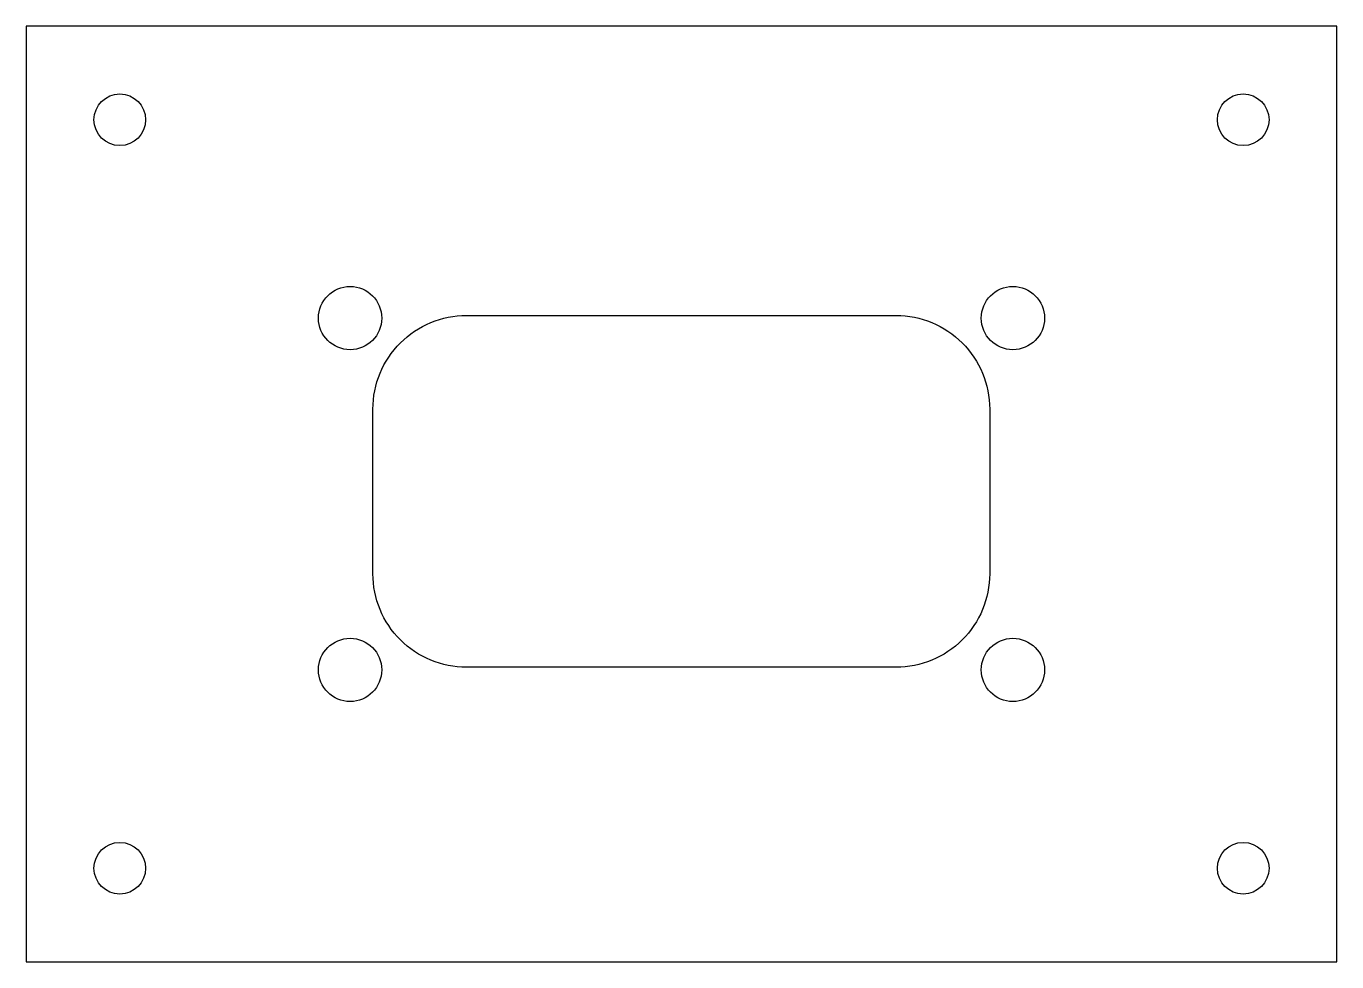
# Model space of a CAD drawing. Header units: inches. Extents: x 0 to 3.5, y 0 to 2.5.
import ezdxf

# ---------------------------------------------------------------- set-up
doc = ezdxf.new("R2010")
doc.units = ezdxf.units.IN
doc.header["$MEASUREMENT"] = 0

msp = doc.modelspace()

# ---------------------------------------------------------------- linework, layer by layer
msp.add_lwpolyline([(0, 0), (3.5, 0), (3.5, 2.5), (0, 2.5)], close=True)
msp.add_lwpolyline([(2.573, 1.037, -0.414214), (2.323, 0.787), (1.176, 0.787, -0.414214), (0.926, 1.037), (0.926, 1.477, -0.414214), (1.176, 1.727), (2.323, 1.727, -0.414214), (2.573, 1.477)], format="xyb", close=True)
for centre, radius in [((0.25, 2.25), 0.069), ((3.25, 2.25), 0.069), ((0.865, 1.72), 0.0845), ((2.635, 1.72), 0.0845), ((0.865, 0.78), 0.0845), ((2.635, 0.78), 0.0845), ((0.25, 0.25), 0.069), ((3.25, 0.25), 0.069)]:
    msp.add_circle(centre, radius)

doc.saveas('drawing.dxf')
